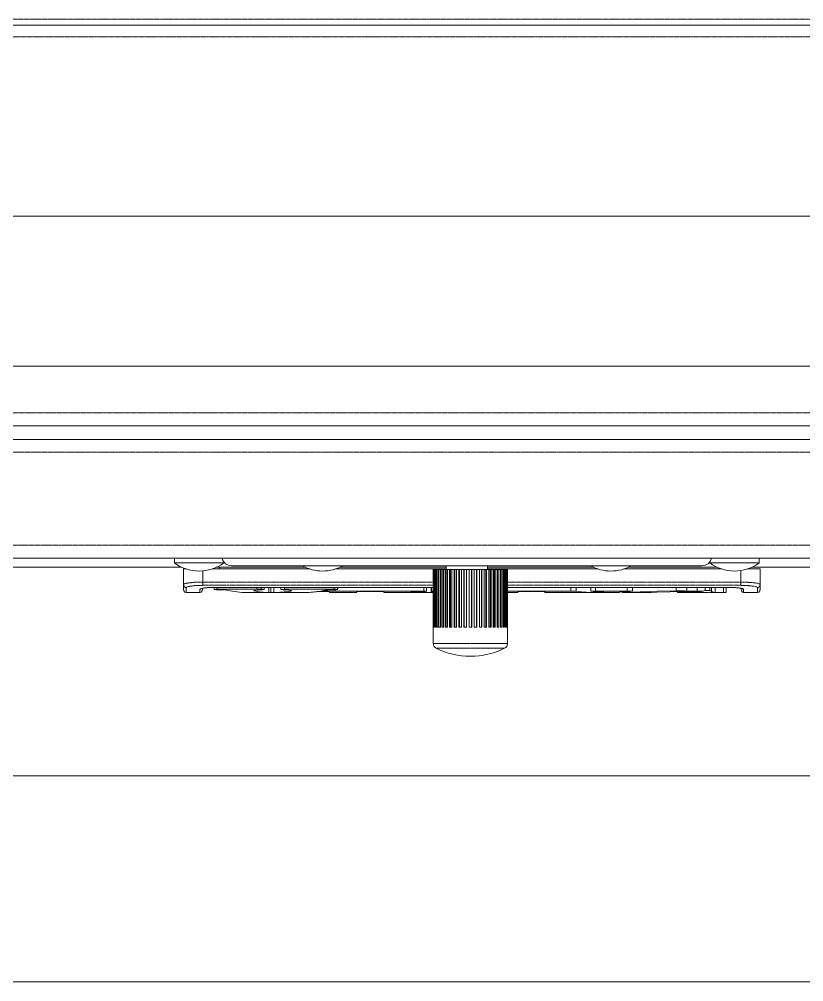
# Model space of a CAD drawing. Header units: millimetres. Extents: x 60499 to 556746, y 248297 to 497145.
# Drawn here: x 254399 to 258399, y 472110 to 477017 of the extents above; entities that cross this region are included whole.
import ezdxf

# ---------------------------------------------------------------- set-up
doc = ezdxf.new("R2010")
doc.units = ezdxf.units.MM
doc.linetypes.add('PHANTOM', pattern=[20, 10, -2, 2, -2, 2, -2])

msp = doc.modelspace()

# ---------------------------------------------------------------- linework, layer by layer
at = {"color": 7, "linetype": 'PHANTOM', "lineweight": 13, "ltscale": 0.03937}
for p, q in [((266995.9, 477017), (246386.7, 477017)), ((246412.8, 476927.6), (266969.9, 476927.6)), ((262998, 475011.1), (250400.6, 475011.1)), ((246031.9, 474809.5), (267366.7, 474809.5)), ((267786.6, 474335), (245612, 474335)), ((255334.8, 474147.7), (256510.3, 474147.7)), ((255334.8, 474131), (256510.3, 474131)), ((256510.3, 474120.8), (255399.1, 474120.8)), ((256888.3, 474147.7), (258078.2, 474147.7)), ((256888.3, 474131), (258078.2, 474131)), ((258013.9, 474120.8), (256888.3, 474120.8))]:
    msp.add_line(p, q, dxfattribs=at)
at = {"color": 7, "lineweight": 13, "ltscale": 0.03937}
for p, q in [((246386.7, 476987.2), (266995.9, 476987.2)), ((267616.5, 476013.1), (245781.2, 476013.1)), ((267616.5, 475248.8), (245781.2, 475248.8)), ((262998, 474944.7), (250400.6, 474944.7)), ((246031.9, 474875), (267366.7, 474875)), ((267760.6, 474268.7), (245638, 474268.7)), ((255228.2, 474223.1), (254022.8, 474223.1)), ((255482, 474230.7), (257879.7, 474230.7)), ((259371.6, 474223.1), (258133.4, 474223.1)), ((256510.3, 474120.7), (255399.1, 474120.7)), ((258013.9, 474120.7), (256888.3, 474120.7)), ((266782.2, 473160.2), (246630.7, 473160.2)), ((266782.2, 473159.8), (246630.7, 473159.8)), ((266782.2, 472110), (246630.7, 472110))]:
    msp.add_line(p, q, dxfattribs=at)
at = {"color": 7, "lineweight": 13, "ltscale": 0.00068}
for p, q in [((255190.1, 474268.7), (255190.1, 474245.8)), ((258171.5, 474268.7), (258171.5, 474245.8))]:
    msp.add_line(p, q, dxfattribs=at)
at = {"color": 7, "lineweight": 13, "ltscale": 0.00375}
for p, q in [((255190.1, 474245.8), (255316.1, 474245.8)), ((255316.1, 474245.8), (255442.1, 474245.8)), ((258045.5, 474245.8), (257919.6, 474245.8)), ((258171.5, 474245.8), (258045.5, 474245.8))]:
    msp.add_line(p, q, dxfattribs=at)
at = {"color": 7, "lineweight": 13, "ltscale": 0.000376}
msp.add_line((255236.8, 474214.7), (255249.4, 474214.7), dxfattribs=at)
at = {"color": 7, "lineweight": 13, "ltscale": 0.002354}
for p, q in [((255236.8, 474135.6), (255236.8, 474214.7)), ((258176.2, 474214.7), (258176.2, 474135.6))]:
    msp.add_line(p, q, dxfattribs=at)
at = {"color": 7, "lineweight": 13, "ltscale": 0.014777}
for p, q in [((255879.3, 474214.7), (255382.9, 474214.7)), ((257978.8, 474214.7), (257482.4, 474214.7))]:
    msp.add_line(p, q, dxfattribs=at)
at = {"color": 7, "lineweight": 13, "ltscale": 0.013518}
for p, q in [((255858.1, 474223.1), (255404, 474223.1)), ((257957.7, 474223.1), (257503.5, 474223.1))]:
    msp.add_line(p, q, dxfattribs=at)
at = {"color": 7, "linetype": 'PHANTOM', "lineweight": 13, "ltscale": 0.00025}
msp.add_line((255420.3, 474214.7), (255420.3, 474223.1), dxfattribs=at)
at = {"color": 7, "lineweight": 13, "ltscale": 0.000134}
msp.add_line((255442.1, 474250.3), (255442.1, 474245.8), dxfattribs=at)
at = {"color": 7, "lineweight": 13, "ltscale": 1e-06}
msp.add_line((255482, 474230.7), (255482, 474230.7), dxfattribs=at)
at = {"color": 7, "lineweight": 13, "ltscale": 0.016764}
for p, q in [((256575.9, 474214.7), (256012.7, 474214.7)), ((257348.9, 474214.7), (256785.8, 474214.7))]:
    msp.add_line(p, q, dxfattribs=at)
at = {"color": 7, "lineweight": 13, "ltscale": 0.016134}
for p, q in [((256575.8, 474223.1), (256033.9, 474223.1)), ((257327.8, 474223.1), (256785.8, 474223.1))]:
    msp.add_line(p, q, dxfattribs=at)
at = {"color": 7, "lineweight": 13, "ltscale": 0.00057}
for p, q in [((256575.8, 474230.7), (256575.8, 474211.6)), ((256785.8, 474230.7), (256785.8, 474211.6))]:
    msp.add_line(p, q, dxfattribs=at)
at = {"color": 7, "lineweight": 13, "ltscale": 0.000133}
for p, q in [((257919.6, 474250.3), (257919.6, 474245.8)), ((256583, 474211.6), (256578.5, 474211.6)), ((256820.1, 474211.6), (256815.6, 474211.6))]:
    msp.add_line(p, q, dxfattribs=at)
at = {"color": 7, "lineweight": 13, "ltscale": 0.001903}
msp.add_line((258176.2, 474214.7), (258112.2, 474214.7), dxfattribs=at)
at = {"color": 7, "linetype": 'PHANTOM', "lineweight": 13, "ltscale": 0.001695}
msp.add_line((255334.8, 474147.7), (255334.8, 474204.7), dxfattribs=at)
at = {"color": 7, "lineweight": 13, "ltscale": 1.4e-05}
for p, q in [((256510.8, 474211.6), (256510.3, 474211.6)), ((256887.8, 474211.6), (256888.3, 474211.6)), ((256395.9, 474094.1), (256396.3, 474094.2)), ((256510.8, 473917.6), (256510.3, 473917.6)), ((256888.3, 473917.6), (256887.8, 473917.6))]:
    msp.add_line(p, q, dxfattribs=at)
at = {"color": 7, "lineweight": 13, "ltscale": 0.00875}
for p, q in [((256510.3, 473917.6), (256510.3, 474211.6)), ((256510.8, 473917.6), (256510.8, 474211.6)), ((256512.2, 473917.6), (256512.2, 474211.6)), ((256514.5, 473917.6), (256514.5, 474211.6)), ((256517.7, 473917.6), (256517.7, 474211.6)), ((256521.7, 473917.6), (256521.7, 474211.6)), ((256526.7, 473917.6), (256526.7, 474211.6)), ((256532.5, 473917.6), (256532.5, 474211.6)), ((256539.1, 473917.6), (256539.1, 474211.6)), ((256546.2, 474211.6), (256546.2, 473917.6)), ((256546.4, 473917.6), (256546.4, 474211.6)), ((256554.5, 473917.6), (256554.5, 474211.6)), ((256561, 474211.6), (256561, 473917.6)), ((256563.4, 473917.6), (256563.4, 474211.6)), ((256572.9, 473917.6), (256572.9, 474211.6)), ((256578.5, 474211.6), (256578.5, 473917.6)), ((256583, 473917.6), (256583, 474211.6)), ((256593.6, 473917.6), (256593.6, 474211.6)), ((256598.3, 474211.6), (256598.3, 473917.6)), ((256604.8, 473917.6), (256604.8, 474211.6)), ((256616.5, 473917.6), (256616.5, 474211.6)), ((256620.1, 474211.6), (256620.1, 473917.6)), ((256628.5, 473917.6), (256628.5, 474211.6)), ((256640.9, 473917.6), (256640.9, 474211.6)), ((256643.5, 474211.6), (256643.5, 473917.6)), ((256653.6, 473917.6), (256653.6, 474211.6)), ((256666.5, 473917.6), (256666.5, 474211.6)), ((256667.9, 474211.6), (256667.9, 473917.6)), ((256679.5, 473917.6), (256679.5, 474211.6)), ((256692.7, 473917.6), (256692.7, 474211.6)), ((256693, 474211.6), (256693, 473917.6)), ((256705.6, 474211.6), (256705.6, 473917.6)), ((256705.9, 473917.6), (256705.9, 474211.6)), ((256719, 473917.6), (256719, 474211.6)), ((256730.7, 474211.6), (256730.7, 473917.6)), ((256732.1, 473917.6), (256732.1, 474211.6)), ((256745, 473917.6), (256745, 474211.6)), ((256755.1, 474211.6), (256755.1, 473917.6)), ((256757.7, 473917.6), (256757.7, 474211.6)), ((256770.1, 473917.6), (256770.1, 474211.6)), ((256778.4, 474211.6), (256778.4, 473917.6)), ((256782.1, 473917.6), (256782.1, 474211.6)), ((256793.8, 473917.6), (256793.8, 474211.6)), ((256800.3, 474211.6), (256800.3, 473917.6)), ((256805, 473917.6), (256805, 474211.6)), ((256815.6, 473917.6), (256815.6, 474211.6)), ((256820.1, 474211.6), (256820.1, 473917.6)), ((256825.7, 473917.6), (256825.7, 474211.6)), ((256835.2, 473917.6), (256835.2, 474211.6)), ((256837.6, 474211.6), (256837.6, 473917.6)), ((256844, 473917.6), (256844, 474211.6)), ((256852.2, 473917.6), (256852.2, 474211.6)), ((256852.4, 474211.6), (256852.4, 473917.6)), ((256859.5, 473917.6), (256859.5, 474211.6)), ((256866.1, 473917.6), (256866.1, 474211.6)), ((256871.9, 473917.6), (256871.9, 474211.6)), ((256876.9, 473917.6), (256876.9, 474211.6)), ((256880.9, 473917.6), (256880.9, 474211.6)), ((256884.1, 473917.6), (256884.1, 474211.6)), ((256886.4, 473917.6), (256886.4, 474211.6)), ((256887.8, 473917.6), (256887.8, 474211.6)), ((256888.3, 473917.6), (256888.3, 474211.6))]:
    msp.add_line(p, q, dxfattribs=at)
at = {"color": 7, "lineweight": 13, "ltscale": 4.1e-05}
for p, q in [((256512.2, 474211.6), (256510.8, 474211.6)), ((256886.4, 474211.6), (256887.8, 474211.6))]:
    msp.add_line(p, q, dxfattribs=at)
at = {"color": 7, "lineweight": 13, "ltscale": 6.8e-05}
for p, q in [((256514.5, 474211.6), (256512.2, 474211.6)), ((256884.1, 474211.6), (256886.4, 474211.6)), ((256514.5, 473917.6), (256512.2, 473917.6)), ((256886.4, 473917.6), (256884.1, 473917.6))]:
    msp.add_line(p, q, dxfattribs=at)
at = {"color": 7, "lineweight": 13, "ltscale": 9.5e-05}
for p, q in [((256517.7, 474211.6), (256514.5, 474211.6)), ((256880.9, 474211.6), (256884.1, 474211.6))]:
    msp.add_line(p, q, dxfattribs=at)
at = {"color": 7, "lineweight": 13, "ltscale": 0.000121}
for p, q in [((256521.7, 474211.6), (256517.7, 474211.6)), ((256876.9, 474211.6), (256880.9, 474211.6)), ((256521.7, 473917.6), (256517.7, 473917.6)), ((256880.9, 473917.6), (256876.9, 473917.6))]:
    msp.add_line(p, q, dxfattribs=at)
at = {"color": 7, "lineweight": 13, "ltscale": 0.000147}
for p, q in [((256526.7, 474211.6), (256521.7, 474211.6)), ((256871.9, 474211.6), (256876.9, 474211.6))]:
    msp.add_line(p, q, dxfattribs=at)
at = {"color": 7, "lineweight": 13, "ltscale": 0.000172}
for p, q in [((256532.5, 474211.6), (256526.7, 474211.6)), ((256866.1, 474211.6), (256871.9, 474211.6)), ((256532.5, 473917.6), (256526.7, 473917.6)), ((256871.9, 473917.6), (256866.1, 473917.6))]:
    msp.add_line(p, q, dxfattribs=at)
at = {"color": 7, "lineweight": 13, "ltscale": 0.000196}
for p, q in [((256539.1, 474211.6), (256532.5, 474211.6)), ((256859.5, 474211.6), (256866.1, 474211.6)), ((256699.3, 473917.6), (256692.7, 473917.6)), ((256705.9, 473917.6), (256699.3, 473917.6))]:
    msp.add_line(p, q, dxfattribs=at)
at = {"color": 7, "lineweight": 13, "ltscale": 0.000212}
for p, q in [((256546.2, 474211.6), (256539.1, 474211.6)), ((256852.4, 474211.6), (256859.5, 474211.6))]:
    msp.add_line(p, q, dxfattribs=at)
at = {"color": 7, "lineweight": 13, "ltscale": 7e-06}
for p, q in [((256546.4, 474211.6), (256546.2, 474211.6)), ((256852.4, 474211.6), (256852.2, 474211.6)), ((256021.9, 474110.2), (256021.7, 474110.3)), ((256119.3, 474095.8), (256119.4, 474095.6))]:
    msp.add_line(p, q, dxfattribs=at)
at = {"color": 7, "lineweight": 13, "ltscale": 0.000242}
for p, q in [((256554.5, 474211.6), (256546.4, 474211.6)), ((256844, 474211.6), (256852.2, 474211.6)), ((257506.4, 474101.7), (257498.3, 474101.8))]:
    msp.add_line(p, q, dxfattribs=at)
at = {"color": 7, "lineweight": 13, "ltscale": 0.000191}
for p, q in [((256561, 474211.6), (256554.5, 474211.6)), ((256837.6, 474211.6), (256844, 474211.6))]:
    msp.add_line(p, q, dxfattribs=at)
at = {"color": 7, "lineweight": 13, "ltscale": 7.1e-05}
for p, q in [((256563.4, 474211.6), (256561, 474211.6)), ((256837.6, 474211.6), (256835.2, 474211.6))]:
    msp.add_line(p, q, dxfattribs=at)
at = {"color": 7, "lineweight": 13, "ltscale": 0.000282}
for p, q in [((256572.9, 474211.6), (256563.4, 474211.6)), ((256825.7, 474211.6), (256835.2, 474211.6)), ((255610.4, 474120.7), (255610.4, 474111.2))]:
    msp.add_line(p, q, dxfattribs=at)
at = {"color": 7, "lineweight": 13, "ltscale": 0.000167}
for p, q in [((256578.5, 474211.6), (256572.9, 474211.6)), ((256820.1, 474211.6), (256825.7, 474211.6))]:
    msp.add_line(p, q, dxfattribs=at)
at = {"color": 7, "lineweight": 13, "ltscale": 0.000318}
for p, q in [((256593.6, 474211.6), (256583, 474211.6)), ((256805, 474211.6), (256815.6, 474211.6))]:
    msp.add_line(p, q, dxfattribs=at)
at = {"color": 7, "lineweight": 13, "ltscale": 0.00014}
for p, q in [((256598.3, 474211.6), (256593.6, 474211.6)), ((256800.3, 474211.6), (256805, 474211.6))]:
    msp.add_line(p, q, dxfattribs=at)
at = {"color": 7, "lineweight": 13, "ltscale": 0.000193}
for p, q in [((256604.8, 474211.6), (256598.3, 474211.6)), ((256800.3, 474211.6), (256793.8, 474211.6))]:
    msp.add_line(p, q, dxfattribs=at)
at = {"color": 7, "lineweight": 13, "ltscale": 0.000347}
for p, q in [((256616.5, 474211.6), (256604.8, 474211.6)), ((256782.1, 474211.6), (256793.8, 474211.6))]:
    msp.add_line(p, q, dxfattribs=at)
at = {"color": 7, "lineweight": 13, "ltscale": 0.00011}
for p, q in [((256620.1, 474211.6), (256616.5, 474211.6)), ((256778.4, 474211.6), (256782.1, 474211.6))]:
    msp.add_line(p, q, dxfattribs=at)
at = {"color": 7, "lineweight": 13, "ltscale": 0.000249}
for p, q in [((256628.5, 474211.6), (256620.1, 474211.6)), ((256778.4, 474211.6), (256770.1, 474211.6))]:
    msp.add_line(p, q, dxfattribs=at)
at = {"color": 7, "lineweight": 13, "ltscale": 0.000369}
for p, q in [((256640.9, 474211.6), (256628.5, 474211.6)), ((256757.7, 474211.6), (256770.1, 474211.6))]:
    msp.add_line(p, q, dxfattribs=at)
at = {"color": 7, "lineweight": 13, "ltscale": 7.7e-05}
for p, q in [((256643.5, 474211.6), (256640.9, 474211.6)), ((256755.1, 474211.6), (256757.7, 474211.6))]:
    msp.add_line(p, q, dxfattribs=at)
at = {"color": 7, "lineweight": 13, "ltscale": 0.0003}
for p, q in [((256653.6, 474211.6), (256643.5, 474211.6)), ((256755.1, 474211.6), (256745, 474211.6))]:
    msp.add_line(p, q, dxfattribs=at)
at = {"color": 7, "lineweight": 13, "ltscale": 0.000384}
for p, q in [((256666.5, 474211.6), (256653.6, 474211.6)), ((256732.1, 474211.6), (256745, 474211.6))]:
    msp.add_line(p, q, dxfattribs=at)
at = {"color": 7, "lineweight": 13, "ltscale": 4.3e-05}
for p, q in [((256667.9, 474211.6), (256666.5, 474211.6)), ((256730.7, 474211.6), (256732.1, 474211.6))]:
    msp.add_line(p, q, dxfattribs=at)
at = {"color": 7, "lineweight": 13, "ltscale": 0.000345}
for p, q in [((256679.5, 474211.6), (256667.9, 474211.6)), ((256730.7, 474211.6), (256719.1, 474211.6))]:
    msp.add_line(p, q, dxfattribs=at)
at = {"color": 7, "lineweight": 13, "ltscale": 0.000392}
for p, q in [((256692.7, 474211.6), (256679.5, 474211.6)), ((256705.9, 474211.6), (256719, 474211.6))]:
    msp.add_line(p, q, dxfattribs=at)
at = {"color": 7, "lineweight": 13, "ltscale": 9e-06}
for p, q in [((256693, 474211.6), (256692.7, 474211.6)), ((256705.6, 474211.6), (256705.9, 474211.6)), ((255913.5, 474098.4), (255913.8, 474098.4))]:
    msp.add_line(p, q, dxfattribs=at)
at = {"color": 7, "lineweight": 13, "ltscale": 0.000375}
msp.add_line((256705.6, 474211.6), (256693, 474211.6), dxfattribs=at)
at = {"color": 7, "linetype": 'PHANTOM', "lineweight": 13, "ltscale": 0.001747}
msp.add_line((258078.2, 474206.4), (258078.2, 474147.7), dxfattribs=at)
at = {"color": 7, "lineweight": 13, "ltscale": 0.000741}
for p, q in [((255236.8, 474110.7), (255236.8, 474135.6)), ((258176.2, 474135.6), (258176.2, 474110.7))]:
    msp.add_line(p, q, dxfattribs=at)
at = {"color": 7, "linetype": 'PHANTOM', "lineweight": 13, "ltscale": 0.000743}
for p, q in [((255249.8, 474093.9), (255249.8, 474118.9)), ((258163.1, 474118.9), (258163.1, 474093.9))]:
    msp.add_line(p, q, dxfattribs=at)
at = {"color": 7, "lineweight": 13, "ltscale": 0.000158}
for p, q in [((255333.7, 474116), (255333.7, 474110.7)), ((258079.2, 474110.7), (258079.2, 474116))]:
    msp.add_line(p, q, dxfattribs=at)
at = {"color": 7, "linetype": 'PHANTOM', "lineweight": 13, "ltscale": 0.000496}
for p, q in [((255334.8, 474147.7), (255334.8, 474131)), ((258078.2, 474147.7), (258078.2, 474131))]:
    msp.add_line(p, q, dxfattribs=at)
at = {"color": 7, "lineweight": 13, "ltscale": 0.000325}
for p, q in [((255393.2, 474109.7), (255393.2, 474120.6)), ((255974.8, 474101.8), (255963.9, 474101.7))]:
    msp.add_line(p, q, dxfattribs=at)
at = {"color": 7, "linetype": 'PHANTOM', "lineweight": 13, "ltscale": 3e-06}
for p, q in [((255399.1, 474120.7), (255399.1, 474120.8)), ((258013.9, 474120.7), (258013.9, 474120.8))]:
    msp.add_line(p, q, dxfattribs=at)
at = {"color": 7, "linetype": 'PHANTOM', "lineweight": 13, "ltscale": 0.000285}
for p, q in [((255408.8, 474111.1), (255408.8, 474120.7)), ((255632.3, 474111.1), (255632.3, 474120.7))]:
    msp.add_line(p, q, dxfattribs=at)
at = {"color": 7, "lineweight": 13, "ltscale": 0.000321}
msp.add_line((255647.6, 474109.9), (255647.6, 474120.7), dxfattribs=at)
at = {"color": 7, "linetype": 'PHANTOM', "lineweight": 13, "ltscale": 0.00081}
msp.add_line((255670.9, 474093.5), (255670.9, 474120.7), dxfattribs=at)
at = {"color": 7, "lineweight": 13, "ltscale": 0.000527}
msp.add_line((255682.6, 474120.7), (255682.6, 474103), dxfattribs=at)
at = {"color": 7, "linetype": 'PHANTOM', "lineweight": 13, "ltscale": 0.000793}
msp.add_line((255696.7, 474094), (255696.7, 474120.7), dxfattribs=at)
at = {"color": 7, "lineweight": 13, "ltscale": 0.000322}
for p, q in [((255733.4, 474109.9), (255733.4, 474120.7)), ((256022.7, 474109.9), (256022.7, 474120.7))]:
    msp.add_line(p, q, dxfattribs=at)
at = {"color": 7, "linetype": 'PHANTOM', "lineweight": 13, "ltscale": 0.000284}
msp.add_line((255751.5, 474111.1), (255751.5, 474120.7), dxfattribs=at)
at = {"color": 7, "linetype": 'PHANTOM', "lineweight": 13, "ltscale": 0.000283}
msp.add_line((256005, 474111.2), (256005, 474120.7), dxfattribs=at)
at = {"color": 7, "linetype": 'PHANTOM', "lineweight": 13, "ltscale": 0.00031}
msp.add_line((256021.9, 474110.2), (256021.9, 474120.7), dxfattribs=at)
at = {"color": 7, "lineweight": 13, "ltscale": 9e-05}
for p, q in [((256462.6, 474120.7), (256462.6, 474117.6)), ((257336.3, 474117.6), (257336.3, 474120.7))]:
    msp.add_line(p, q, dxfattribs=at)
at = {"color": 7, "lineweight": 13, "ltscale": 0.000474}
for p, q in [((256462.6, 474117.6), (256462.6, 474101.7)), ((257336.3, 474117.6), (257336.3, 474101.7))]:
    msp.add_line(p, q, dxfattribs=at)
at = {"color": 7, "linetype": 'PHANTOM', "lineweight": 13, "ltscale": 0.000576}
msp.add_line((256475.3, 474101.3), (256475.3, 474120.7), dxfattribs=at)
at = {"color": 7, "lineweight": 13, "ltscale": 0.000583}
msp.add_line((256475.6, 474101.1), (256475.6, 474120.7), dxfattribs=at)
at = {"color": 7, "lineweight": 13, "ltscale": 0.000588}
msp.add_line((256499.1, 474100.9), (256499.1, 474120.7), dxfattribs=at)
at = {"color": 7, "linetype": 'PHANTOM', "lineweight": 13, "ltscale": 0.000577}
msp.add_line((256501.4, 474101.3), (256501.4, 474120.7), dxfattribs=at)
at = {"color": 7, "linetype": 'PHANTOM', "lineweight": 13, "ltscale": 0.000563}
msp.add_line((257212.1, 474101.8), (257212.1, 474120.7), dxfattribs=at)
at = {"color": 7, "linetype": 'PHANTOM', "lineweight": 13, "ltscale": 0.000598}
msp.add_line((257239.1, 474100.6), (257239.1, 474120.7), dxfattribs=at)
at = {"color": 7, "lineweight": 13, "ltscale": 0.000586}
msp.add_line((257313.4, 474101), (257313.4, 474120.7), dxfattribs=at)
at = {"color": 7, "linetype": 'PHANTOM', "lineweight": 13, "ltscale": 0.000551}
msp.add_line((257498.3, 474102.2), (257498.3, 474120.7), dxfattribs=at)
at = {"color": 7, "lineweight": 13, "ltscale": 0.000135}
msp.add_line((257525.9, 474116.1), (257525.9, 474120.7), dxfattribs=at)
at = {"color": 7, "lineweight": 13, "ltscale": 0.000437}
msp.add_line((257525.9, 474116.1), (257525.9, 474101.4), dxfattribs=at)
at = {"color": 7, "lineweight": 13, "ltscale": 4.6e-05}
msp.add_line((257748.4, 474120.7), (257748.4, 474119.1), dxfattribs=at)
at = {"color": 7, "lineweight": 13, "ltscale": 0.000494}
msp.add_line((257748.4, 474119.1), (257748.4, 474102.6), dxfattribs=at)
at = {"color": 7, "linetype": 'PHANTOM', "lineweight": 13, "ltscale": 0.000559}
msp.add_line((257802.4, 474101.9), (257802.4, 474120.7), dxfattribs=at)
at = {"color": 7, "lineweight": 13, "ltscale": 0.000152}
msp.add_line((257855, 474115.6), (257855, 474120.7), dxfattribs=at)
at = {"color": 7, "lineweight": 13, "ltscale": 0.000413}
msp.add_line((257855, 474115.6), (257855, 474101.7), dxfattribs=at)
at = {"color": 7, "lineweight": 13, "ltscale": 0.000492}
msp.add_line((257897, 474120.7), (257897, 474104.1), dxfattribs=at)
at = {"color": 7, "linetype": 'PHANTOM', "lineweight": 13, "ltscale": 0.000475}
msp.add_line((257919.2, 474104.7), (257919.2, 474120.7), dxfattribs=at)
at = {"color": 7, "linetype": 'PHANTOM', "lineweight": 13, "ltscale": 0.000611}
msp.add_line((257928.3, 474100.2), (257928.3, 474120.7), dxfattribs=at)
at = {"color": 7, "lineweight": 13, "ltscale": 0.000512}
msp.add_line((257946.9, 474120.7), (257946.9, 474103.5), dxfattribs=at)
at = {"color": 7, "lineweight": 13, "ltscale": 0.000495}
msp.add_line((257990, 474120.7), (257990, 474104), dxfattribs=at)
at = {"color": 7, "lineweight": 13, "ltscale": 0.000773}
msp.add_line((258002.4, 474094.7), (258002.4, 474120.7), dxfattribs=at)
at = {"color": 7, "lineweight": 13, "ltscale": 0.000342}
msp.add_line((258002.4, 474120.7), (258013.9, 474120.7), dxfattribs=at)
at = {"color": 7, "lineweight": 13, "ltscale": 0.002109}
for p, q in [((255320.7, 474093.9), (255249.8, 474093.9)), ((258163.1, 474093.9), (258092.2, 474093.9))]:
    msp.add_line(p, q, dxfattribs=at)
at = {"color": 7, "linetype": 'PHANTOM', "lineweight": 13, "ltscale": 0.000518}
for p, q in [((255320.7, 474111.3), (255320.7, 474093.9)), ((258092.2, 474093.9), (258092.2, 474111.3))]:
    msp.add_line(p, q, dxfattribs=at)
at = {"color": 7, "lineweight": 13, "ltscale": 0.000221}
msp.add_line((255408.8, 474111.1), (255401.4, 474110.9), dxfattribs=at)
at = {"color": 7, "lineweight": 13, "ltscale": 0.005341}
msp.add_line((255610.4, 474111.2), (255430.9, 474111.2), dxfattribs=at)
at = {"color": 7, "lineweight": 13, "ltscale": 0.003243}
msp.add_line((255679.3, 474093.9), (255570.4, 474093.9), dxfattribs=at)
at = {"color": 7, "lineweight": 13, "ltscale": 4.5e-05}
msp.add_line((255595.6, 474104.4), (255595.6, 474102.9), dxfattribs=at)
at = {"color": 7, "lineweight": 13, "ltscale": 0.000213}
msp.add_line((255639.5, 474110.9), (255632.4, 474111.1), dxfattribs=at)
at = {"color": 7, "lineweight": 13, "ltscale": 1e-05}
for p, q in [((255670.9, 474094), (255670.6, 474094)), ((256469.5, 474100.4), (256469.8, 474100.4))]:
    msp.add_line(p, q, dxfattribs=at)
at = {"color": 7, "lineweight": 13, "ltscale": 0.000251}
msp.add_line((255679.3, 474093.9), (255670.9, 474094), dxfattribs=at)
at = {"color": 7, "lineweight": 13, "ltscale": 9.7e-05}
msp.add_line((255682.6, 474093.9), (255679.3, 474093.9), dxfattribs=at)
at = {"color": 7, "lineweight": 13, "ltscale": 3.8e-05}
msp.add_line((255682.6, 474103), (255682.6, 474101.7), dxfattribs=at)
at = {"color": 7, "lineweight": 13, "ltscale": 0.000231}
msp.add_line((255682.6, 474101.7), (255682.6, 474093.9), dxfattribs=at)
at = {"color": 7, "lineweight": 13, "ltscale": 0.000111}
msp.add_line((255686.3, 474093.9), (255682.6, 474093.9), dxfattribs=at)
at = {"color": 7, "lineweight": 13, "ltscale": 0.000291}
msp.add_line((255696.1, 474094), (255686.3, 474093.9), dxfattribs=at)
at = {"color": 7, "lineweight": 13, "ltscale": 0.004645}
msp.add_line((255842.3, 474093.9), (255686.3, 474093.9), dxfattribs=at)
at = {"color": 7, "lineweight": 13, "ltscale": 1.8e-05}
msp.add_line((255696.7, 474094), (255696.1, 474094), dxfattribs=at)
at = {"color": 7, "lineweight": 13, "ltscale": 5.2e-05}
for p, q in [((255753.2, 474111.1), (255751.5, 474111.1)), ((257380.1, 474096.5), (257380.1, 474094.7))]:
    msp.add_line(p, q, dxfattribs=at)
at = {"color": 7, "lineweight": 13, "ltscale": 0.001243}
msp.add_line((255795, 474111.2), (255753.2, 474111.1), dxfattribs=at)
at = {"color": 7, "lineweight": 13, "ltscale": 0.000116}
msp.add_line((255780.9, 474105.6), (255780.9, 474101.7), dxfattribs=at)
at = {"color": 7, "lineweight": 13, "ltscale": 4.8e-05}
msp.add_line((255785.5, 474104.5), (255785.5, 474102.9), dxfattribs=at)
at = {"color": 7, "lineweight": 13, "ltscale": 0.004971}
msp.add_line((255962, 474111.2), (255795, 474111.2), dxfattribs=at)
at = {"color": 7, "lineweight": 13, "ltscale": 1.6e-05}
for p, q in [((255940.2, 474102.4), (255940.8, 474102.5)), ((257802.9, 474101.9), (257802.4, 474101.9))]:
    msp.add_line(p, q, dxfattribs=at)
at = {"color": 7, "lineweight": 13, "ltscale": 8.9e-05}
msp.add_line((255943.2, 474102), (255940.2, 474102.4), dxfattribs=at)
at = {"color": 7, "lineweight": 13, "ltscale": 3.5e-05}
msp.add_line((255943.2, 474103), (255943.2, 474101.8), dxfattribs=at)
at = {"color": 7, "lineweight": 13, "ltscale": 0.001242}
msp.add_line((256003.7, 474111.2), (255962, 474111.2), dxfattribs=at)
at = {"color": 7, "linetype": 'PHANTOM', "lineweight": 13, "ltscale": 0.000133}
msp.add_line((255963.9, 474101.7), (255963.9, 474106.2), dxfattribs=at)
at = {"color": 7, "lineweight": 13, "ltscale": 0.01452}
msp.add_line((256462.6, 474101.8), (255974.8, 474101.8), dxfattribs=at)
at = {"color": 7, "lineweight": 13, "ltscale": 7.2e-05}
for p, q in [((255980.7, 474096.3), (255980.7, 474093.9)), ((257161.7, 474094.3), (257164.1, 474094.2))]:
    msp.add_line(p, q, dxfattribs=at)
at = {"color": 7, "lineweight": 13, "ltscale": 0.004136}
msp.add_line((256119.6, 474093.9), (255980.7, 474093.9), dxfattribs=at)
at = {"color": 7, "lineweight": 13, "ltscale": 3.7e-05}
msp.add_line((256005, 474111.2), (256003.7, 474111.2), dxfattribs=at)
at = {"color": 7, "linetype": 'PHANTOM', "lineweight": 13, "ltscale": 5.7e-05}
msp.add_line((256119.4, 474097.7), (256119.4, 474095.8), dxfattribs=at)
at = {"color": 7, "lineweight": 13, "ltscale": 5e-05}
msp.add_line((256119.4, 474095.6), (256119.6, 474093.9), dxfattribs=at)
at = {"color": 7, "lineweight": 13, "ltscale": 6.7e-05}
msp.add_line((256119.6, 474097.9), (256119.6, 474095.6), dxfattribs=at)
at = {"color": 7, "lineweight": 13, "ltscale": 1.1e-05}
msp.add_line((256119.6, 474093.9), (256119.7, 474094.3), dxfattribs=at)
at = {"color": 7, "lineweight": 13, "ltscale": 0.00151}
msp.add_line((256163.2, 474100.3), (256214, 474100.3), dxfattribs=at)
at = {"color": 7, "lineweight": 13, "ltscale": 8e-05}
msp.add_line((256257.4, 474097.7), (256257.4, 474095), dxfattribs=at)
at = {"color": 7, "lineweight": 13, "ltscale": 0.007519}
msp.add_line((256510.3, 474093.9), (256257.8, 474093.9), dxfattribs=at)
at = {"color": 7, "linetype": 'PHANTOM', "lineweight": 13, "ltscale": 3.2e-05}
msp.add_line((256396.3, 474094.8), (256396.3, 474095.8), dxfattribs=at)
at = {"color": 7, "lineweight": 13, "ltscale": 1.7e-05}
for p, q in [((256396.4, 474094.2), (256396.3, 474094.8)), ((257348.6, 474099.5), (257349.1, 474099.4))]:
    msp.add_line(p, q, dxfattribs=at)
at = {"color": 7, "lineweight": 13, "ltscale": 5.7e-05}
msp.add_line((256396.4, 474094), (256396.4, 474095.9), dxfattribs=at)
at = {"color": 7, "lineweight": 13, "ltscale": 6e-06}
msp.add_line((256400.6, 474096.9), (256400.8, 474096.9), dxfattribs=at)
at = {"color": 7, "lineweight": 13, "ltscale": 8.8e-05}
msp.add_line((256400.7, 474094), (256400.7, 474096.9), dxfattribs=at)
at = {"color": 7, "lineweight": 13, "ltscale": 0.001288}
msp.add_line((256400.8, 474096.9), (256444, 474099.2), dxfattribs=at)
at = {"color": 7, "lineweight": 13, "ltscale": 4.7e-05}
for p, q in [((256510.3, 474101.6), (256508.8, 474101.6)), ((257459.3, 474096), (257459.3, 474094.4))]:
    msp.add_line(p, q, dxfattribs=at)
at = {"color": 7, "lineweight": 13, "ltscale": 0.007704}
msp.add_line((257147.1, 474101.8), (256888.3, 474101.8), dxfattribs=at)
at = {"color": 7, "lineweight": 13, "ltscale": 0.001595}
msp.add_line((256941.8, 474093.9), (256888.3, 474093.9), dxfattribs=at)
at = {"color": 7, "linetype": 'PHANTOM', "lineweight": 13, "ltscale": 7.8e-05}
msp.add_line((256941.6, 474095.2), (256941.6, 474097.8), dxfattribs=at)
at = {"color": 7, "lineweight": 13, "ltscale": 2e-06}
for p, q in [((256941.7, 474095.1), (256941.6, 474095.2)), ((257458.9, 474095.3), (257458.9, 474095.4))]:
    msp.add_line(p, q, dxfattribs=at)
at = {"color": 7, "lineweight": 13, "ltscale": 3.6e-05}
msp.add_line((256941.8, 474093.9), (256941.7, 474095.1), dxfattribs=at)
at = {"color": 7, "lineweight": 13, "ltscale": 8.2e-05}
msp.add_line((256941.8, 474095.1), (256941.8, 474097.9), dxfattribs=at)
at = {"color": 7, "lineweight": 13, "ltscale": 1.2e-05}
msp.add_line((256941.8, 474094.3), (256941.8, 474093.9), dxfattribs=at)
at = {"color": 7, "lineweight": 13, "ltscale": 4.4e-05}
msp.add_line((256978.1, 474100.3), (256979.6, 474100.3), dxfattribs=at)
at = {"color": 7, "lineweight": 13, "ltscale": 0.000826}
msp.add_line((257012, 474100.4), (257039.8, 474100.3), dxfattribs=at)
at = {"color": 7, "lineweight": 13, "ltscale": 0.000143}
msp.add_line((257039.8, 474100.3), (257044.6, 474100.2), dxfattribs=at)
at = {"color": 7, "lineweight": 13, "ltscale": 4.9e-05}
msp.add_line((257079.3, 474096.1), (257079.3, 474097.7), dxfattribs=at)
at = {"color": 7, "lineweight": 13, "ltscale": 0.00197}
msp.add_line((257145.9, 474093.9), (257079.7, 474093.9), dxfattribs=at)
at = {"color": 7, "lineweight": 13, "ltscale": 2e-05}
msp.add_line((257145.9, 474093.9), (257145.9, 474094.6), dxfattribs=at)
at = {"color": 7, "lineweight": 13, "ltscale": 0.001936}
msp.add_line((257212.1, 474101.8), (257147.1, 474101.8), dxfattribs=at)
at = {"color": 7, "lineweight": 13, "ltscale": 0.000263}
for p, q in [((257164.1, 474094.2), (257173, 474094.1)), ((256563.4, 473917.6), (256554.5, 473917.6)), ((256844, 473917.6), (256835.2, 473917.6))]:
    msp.add_line(p, q, dxfattribs=at)
at = {"color": 7, "lineweight": 13, "ltscale": 0.00045}
msp.add_line((257173, 474094.1), (257188.1, 474093.9), dxfattribs=at)
at = {"color": 7, "lineweight": 13, "ltscale": 0.00457}
msp.add_line((257341.6, 474093.9), (257188.1, 474093.9), dxfattribs=at)
at = {"color": 7, "lineweight": 13, "ltscale": 9.1e-05}
msp.add_line((257215.2, 474101.7), (257212.1, 474101.8), dxfattribs=at)
at = {"color": 7, "lineweight": 13, "ltscale": 2.5e-05}
msp.add_line((257239.9, 474100.5), (257239.1, 474100.6), dxfattribs=at)
at = {"color": 7, "lineweight": 13, "ltscale": 0.00434}
msp.add_line((257482.1, 474101.8), (257336.3, 474101.8), dxfattribs=at)
at = {"color": 7, "lineweight": 13, "ltscale": 0.000169}
msp.add_line((257347.3, 474094), (257341.6, 474093.9), dxfattribs=at)
at = {"color": 7, "lineweight": 13, "ltscale": 0.000203}
msp.add_line((257354.1, 474094), (257347.3, 474094), dxfattribs=at)
at = {"color": 7, "lineweight": 13, "ltscale": 0.000202}
msp.add_line((257360.9, 474094.2), (257354.1, 474094), dxfattribs=at)
at = {"color": 7, "linetype": 'PHANTOM', "lineweight": 13, "ltscale": 0.000154}
msp.add_line((257354.2, 474094), (257354.2, 474099.2), dxfattribs=at)
at = {"color": 7, "lineweight": 13, "ltscale": 2.3e-05}
msp.add_line((257380.2, 474093.9), (257380.1, 474094.7), dxfattribs=at)
at = {"color": 7, "lineweight": 13, "ltscale": 0.00235}
msp.add_line((257459.1, 474093.9), (257380.2, 474093.9), dxfattribs=at)
at = {"color": 7, "lineweight": 13, "ltscale": 3e-06}
for p, q in [((257458.9, 474095.2), (257458.9, 474095.3)), ((257755.8, 474094.7), (257755.7, 474094.7))]:
    msp.add_line(p, q, dxfattribs=at)
at = {"color": 7, "lineweight": 13, "ltscale": 0.000128}
msp.add_line((257472.3, 474094.1), (257472.3, 474098.4), dxfattribs=at)
at = {"color": 7, "lineweight": 13, "ltscale": 0.004349}
msp.add_line((257620.2, 474093.9), (257474.1, 474093.9), dxfattribs=at)
at = {"color": 7, "lineweight": 13, "ltscale": 0.000482}
msp.add_line((257498.3, 474101.8), (257482.1, 474101.8), dxfattribs=at)
at = {"color": 7, "lineweight": 13, "ltscale": 6.6e-05}
msp.add_line((257498.8, 474099.7), (257501, 474099.8), dxfattribs=at)
at = {"color": 7, "lineweight": 13, "ltscale": 0.00013}
msp.add_line((257755.7, 474094.7), (257755.7, 474099.1), dxfattribs=at)
at = {"color": 7, "lineweight": 13, "ltscale": 6.4e-05}
msp.add_line((257758, 474094.6), (257755.8, 474094.7), dxfattribs=at)
at = {"color": 7, "lineweight": 13, "ltscale": 0.000401}
msp.add_line((257771.4, 474094.5), (257758, 474094.6), dxfattribs=at)
at = {"color": 7, "linetype": 'PHANTOM', "lineweight": 13, "ltscale": 0.000137}
msp.add_line((257758.1, 474094.5), (257758.1, 474099.1), dxfattribs=at)
at = {"color": 7, "lineweight": 13, "ltscale": 0.000136}
msp.add_line((257771.4, 474094.5), (257771.4, 474099.1), dxfattribs=at)
at = {"color": 7, "lineweight": 13, "ltscale": 0.004232}
msp.add_line((257913.6, 474094.5), (257771.4, 474094.5), dxfattribs=at)
at = {"color": 7, "lineweight": 13, "ltscale": 0.001552}
msp.add_line((257855, 474100.7), (257802.9, 474101.9), dxfattribs=at)
at = {"color": 7, "lineweight": 13, "ltscale": 3.1e-05}
msp.add_line((257855, 474100.7), (257855, 474101.7), dxfattribs=at)
at = {"color": 7, "lineweight": 13, "ltscale": 5.1e-05}
msp.add_line((257919.3, 474104.7), (257917.7, 474105), dxfattribs=at)
at = {"color": 7, "lineweight": 13, "ltscale": 0.000132}
msp.add_line((257928.7, 474100.2), (257925, 474102.6), dxfattribs=at)
at = {"color": 7, "lineweight": 13, "ltscale": 5.3e-05}
msp.add_line((257946.9, 474103.5), (257946.9, 474101.7), dxfattribs=at)
at = {"color": 7, "lineweight": 13, "ltscale": 0.000223}
msp.add_line((257946.9, 474101.7), (257946.9, 474094.2), dxfattribs=at)
at = {"color": 7, "lineweight": 13, "ltscale": 0.001282}
msp.add_line((257990, 474094.5), (257946.9, 474094.5), dxfattribs=at)
at = {"color": 7, "lineweight": 13, "ltscale": 7e-05}
msp.add_line((257990, 474104), (257990, 474101.7), dxfattribs=at)
at = {"color": 7, "lineweight": 13, "ltscale": 0.000214}
msp.add_line((257990, 474101.7), (257990, 474094.5), dxfattribs=at)
at = {"color": 7, "lineweight": 13, "ltscale": 0.0025}
for p, q in [((256510.3, 473833.7), (256510.3, 473917.6)), ((256888.3, 473833.7), (256888.3, 473917.6))]:
    msp.add_line(p, q, dxfattribs=at)
at = {"color": 7, "lineweight": 13, "ltscale": 0.00022}
for p, q in [((256546.4, 473917.6), (256539.1, 473917.6)), ((256859.5, 473917.6), (256852.2, 473917.6))]:
    msp.add_line(p, q, dxfattribs=at)
at = {"color": 7, "lineweight": 13, "ltscale": 0.000301}
for p, q in [((256583, 473917.6), (256572.9, 473917.6)), ((256825.7, 473917.6), (256815.6, 473917.6))]:
    msp.add_line(p, q, dxfattribs=at)
at = {"color": 7, "lineweight": 13, "ltscale": 0.000333}
for p, q in [((256604.8, 473917.6), (256593.6, 473917.6)), ((256805, 473917.6), (256793.8, 473917.6))]:
    msp.add_line(p, q, dxfattribs=at)
at = {"color": 7, "lineweight": 13, "ltscale": 0.000359}
for p, q in [((256628.5, 473917.6), (256616.5, 473917.6)), ((256782.1, 473917.6), (256770.1, 473917.6))]:
    msp.add_line(p, q, dxfattribs=at)
at = {"color": 7, "lineweight": 13, "ltscale": 0.000377}
for p, q in [((256653.6, 473917.6), (256640.9, 473917.6)), ((256757.7, 473917.6), (256745, 473917.6))]:
    msp.add_line(p, q, dxfattribs=at)
at = {"color": 7, "lineweight": 13, "ltscale": 0.000389}
for p, q in [((256679.5, 473917.6), (256666.5, 473917.6)), ((256732.1, 473917.6), (256719, 473917.6))]:
    msp.add_line(p, q, dxfattribs=at)
at = {"color": 7, "linetype": 'PHANTOM', "lineweight": 13, "ltscale": 0.005625}
for q in [(256510.3, 473833.7), (256888.3, 473833.7)]:
    msp.add_line((256699.3, 473833.7), q, dxfattribs=at)
at = {"color": 7, "linetype": 'PHANTOM', "lineweight": 13, "ltscale": 0.005194}
for q in [(256524.8, 473810.3), (256873.8, 473810.3)]:
    msp.add_line((256699.3, 473810.3), q, dxfattribs=at)
at = {"color": 7, "linetype": 'PHANTOM', "lineweight": 13, "ltscale": 0.03937}
for points in [[(255334.8, 474147.7), (255291, 474146.3), (255254.7, 474142.3), (255243.7, 474139.8), (255239.9, 474138.5), (255237.6, 474137.1), (255237, 474136.4), (255236.8, 474135.6)], [(255236.8, 474135.6), (255238.2, 474128), (255242.3, 474122), (255248.1, 474119.1), (255249.8, 474118.9)], [(255334.8, 474131), (255296.7, 474129.6), (255265.5, 474125.6), (255255.2, 474122.9), (255252, 474121.4), (255250.2, 474119.9), (255249.8, 474118.9)], [(255399.1, 474120.8), (255364, 474119.7), (255335.1, 474116.5), (255323.2, 474113.5), (255321.4, 474112.5), (255320.9, 474111.9), (255320.7, 474111.3)], [(258092.2, 474111.3), (258092.1, 474111.9), (258091.7, 474112.3), (258090.5, 474113.1), (258087.6, 474114.3), (258078, 474116.5), (258049, 474119.7), (258013.9, 474120.8)], [(258176.2, 474135.6), (258176, 474136.3), (258175.7, 474136.7), (258174.7, 474137.5), (258172.2, 474138.8), (258163.8, 474141.2), (258149.6, 474143.6), (258131.9, 474145.6), (258078.2, 474147.7)], [(258163.1, 474118.9), (258162.8, 474119.8), (258162.4, 474120.4), (258160.8, 474121.5), (258156.8, 474123.2), (258143.9, 474126.3), (258113.8, 474129.8), (258078.2, 474131)], [(258176.2, 474135.6), (258174.7, 474128), (258170.6, 474122), (258164.9, 474119.1), (258163.1, 474118.9)]]:
    msp.add_lwpolyline(points, dxfattribs=at)
at = {"color": 7, "lineweight": 13, "ltscale": 0.03937}
for points in [[(255327.3, 474114.3), (255349.7, 474118.3), (255387.5, 474120.6), (255399.1, 474120.7)], [(255333.7, 474116), (255354.6, 474118.8), (255393.2, 474120.6)], [(258085.6, 474114.3), (258063.3, 474118.3), (258025.4, 474120.6), (258013.9, 474120.7)], [(258079.2, 474116), (258058.3, 474118.8), (258015.8, 474120.7), (258013.9, 474120.7)], [(255236.8, 474110.7), (255238.5, 474102.3), (255243.3, 474096.2), (255249.8, 474093.9)], [(255333.7, 474110.7), (255332, 474102.3), (255327.2, 474096.2), (255320.7, 474093.9)], [(255401.4, 474110.9), (255395.2, 474110.3), (255393.6, 474110), (255393.3, 474109.9), (255393.3, 474109.8), (255393.3, 474109.8), (255393.3, 474109.7)], [(255393.3, 474109.7), (255393.3, 474109.7), (255393.4, 474109.6), (255393.8, 474109.5), (255397.1, 474109), (255403.7, 474108.7)], [(255403.7, 474108.7), (255433.3, 474107.9), (255456.1, 474105.8), (255474.1, 474102.7)], [(255594.7, 474103.6), (255594.8, 474103.8), (255595, 474104.1), (255595.4, 474104.3), (255596.9, 474104.9), (255612, 474107), (255638.1, 474108.6)], [(255638.1, 474108.6), (255645.7, 474109.3), (255647.2, 474109.6), (255647.6, 474109.7), (255647.7, 474109.8), (255647.7, 474109.9)], [(255647.7, 474109.9), (255647.7, 474109.9), (255647.7, 474110), (255647.7, 474110), (255647.4, 474110.1), (255644.6, 474110.6), (255639.5, 474110.9)], [(255751.5, 474111.1), (255737.3, 474110.6), (255734.5, 474110.2), (255733.7, 474110), (255733.4, 474109.9), (255733.4, 474109.8)], [(255733.4, 474109.8), (255733.4, 474109.8), (255733.4, 474109.8), (255733.5, 474109.7), (255733.8, 474109.6), (255737.1, 474109.1), (255743, 474108.6)], [(255743, 474108.6), (255774.5, 474106.4), (255784.3, 474104.9), (255785.8, 474104.3), (255786.2, 474104.1), (255786.5, 474103.8), (255786.5, 474103.7)], [(255933.4, 474100.1), (255961.6, 474098.8), (255977.7, 474097.1), (255980.7, 474096.3)], [(255940.8, 474102.5), (255959.5, 474105.6), (255973, 474107.1), (256012.6, 474108.7)], [(256021.7, 474110.3), (256017.3, 474110.9), (256005, 474111.2)], [(256012.6, 474108.7), (256019.9, 474109.2), (256022.2, 474109.6), (256022.5, 474109.7), (256022.6, 474109.8), (256022.6, 474109.8), (256022.6, 474109.9)], [(256120.7, 474098.2), (256119.3, 474097.7), (256119, 474097.4), (256118.8, 474097)], [(256163.2, 474100.3), (256133.8, 474099.6), (256120.7, 474098.2)], [(256255.7, 474098.3), (256249.3, 474099.2), (256214, 474100.3)], [(256396, 474095.4), (256396, 474095.5), (256396.3, 474095.8), (256396.8, 474096.1), (256400.6, 474096.9)], [(256475.3, 474101.3), (256471.8, 474101.7), (256462.6, 474101.8)], [(256469.8, 474100.4), (256474.7, 474100.8), (256475.5, 474101), (256475.6, 474101), (256475.6, 474101.1), (256475.6, 474101.1)], [(256499.3, 474100.8), (256500.5, 474100.6), (256510.3, 474100.1)], [(256941.5, 474097.7), (256941.5, 474097.7), (256941.8, 474097.9), (256943.5, 474098.4), (256956.7, 474099.6), (256978.1, 474100.3)], [(257044.6, 474100.2), (257069.7, 474099.3), (257076.6, 474098.5), (257079, 474097.9), (257079.4, 474097.6), (257079.5, 474097.5), (257079.5, 474097.5)], [(257079.7, 474093.9), (257079.6, 474094), (257079.5, 474094), (257079.4, 474094.2), (257079.3, 474094.6), (257079.3, 474096)], [(257336.3, 474101.8), (257319.2, 474101.5), (257313.9, 474101.2), (257313.6, 474101.1), (257313.5, 474101)], [(257313.5, 474101), (257313.5, 474101), (257313.6, 474100.9), (257313.9, 474100.9), (257316.6, 474100.5)], [(257349.1, 474099.4), (257376.6, 474097.2), (257379.6, 474096.6), (257380.3, 474096.3)], [(257458.9, 474095.4), (257459.4, 474096.1), (257460.9, 474096.7), (257471.8, 474098.3)], [(257748.4, 474102.6), (257651.2, 474101.6), (257565.1, 474098.5), (257490.8, 474094.6), (257474.1, 474093.9)], [(257501, 474099.8), (257514.4, 474100), (257524.5, 474100.5), (257525.7, 474100.8), (257525.9, 474100.9), (257525.9, 474101)], [(257525.9, 474101), (257525.8, 474101), (257525.5, 474101.1), (257523.6, 474101.3), (257506.4, 474101.7)], [(257620.2, 474093.9), (257649.8, 474096), (257716.7, 474098.7), (257741.5, 474099.1)], [(257741.5, 474099.1), (257781.2, 474099), (257851.7, 474097.2), (257919.8, 474094.3)], [(257897, 474104.1), (257890.2, 474102.3), (257875.9, 474101), (257855, 474100.7)], [(257917.7, 474105), (257908.5, 474105.5), (257897, 474104.1)], [(258002.2, 474094.7), (258002.1, 474094.7), (258001.8, 474094.6), (257990, 474094.5)], [(258079.2, 474110.7), (258080.9, 474102.3), (258085.7, 474096.2), (258092.2, 474093.9)], [(258176.2, 474110.7), (258174.4, 474102.3), (258169.6, 474096.2), (258163.1, 474093.9)]]:
    msp.add_lwpolyline(points, dxfattribs=at)
for centre, radius, start, end in [((255482, 474281.1), 50.4, 194.2727, 270.0001), ((257879.7, 474281.1), 50.4, 269.9999, 345.7273), ((255316.1, 474413.8), 210, 233.1301, 270), ((255316.1, 474413.8), 210, 270, 306.8699), ((255946, 474413.8), 210, 240.6922, 270), ((255946, 474413.8), 210, 270, 299.3079), ((257415.7, 474413.8), 210, 240.6921, 270), ((257415.7, 474413.8), 210, 270, 299.3078), ((258045.5, 474413.8), 210, 233.1301, 270), ((258045.5, 474413.8), 210, 270, 306.8699), ((255425, 472901), 1210.2, 89.7207, 90.7678), ((255570.5, 474626.4), 532.4, 259.5638, 269.9891), ((255595.8, 474104.1), 1.19, 201.8061, 258.9815), ((255680.3, 474497.2), 403.3, 257.8753, 268.6179), ((255619.1, 473254.8), 856.4, 89.1086, 90.5827), ((255685.9, 474683.9), 590, 271.0425, 279.2625), ((255780.3, 474113.4), 11.8, 273.0578, 296.2888), ((255785.3, 474104.2), 1.35, 277.9197, 334.5178), ((255842.1, 474670), 576.1, 270.0269, 277.1184), ((255939.1, 473913.3), 186.8, 91.7555, 97.8077), ((255958.7, 474553.4), 451.6, 268.0388, 270.6638), ((256021.9, 474109.3), 0.974, 39.8049, 89.3747), ((256120.4, 474097.1), 1.67, 182.8968, 229.8141), ((256255.3, 474094.5), 3.78, 53.2401, 84.8517), ((256258.4, 474094.6), 0.948, 156.7273, 230.2336), ((256256.7, 474097), 1.1, 356.99, 32.1652), ((256251.4, 474094.7), 6.71, 2.0511, 19.3239), ((256257.2, 474094.7), 0.94, 307.0239, 15.0774), ((256398.8, 474132.2), 38.3, 265.7022, 272.8479), ((256397, 474095.5), 0.999, 188.0623, 225.5354), ((256390.6, 477122.9), 3029, 270.1908, 272.2666), ((256404.2, 475277.7), 1179.2, 271.9372, 273.177), ((256475.3, 474100.8), 0.497, 37.5896, 85.2169), ((256501.1, 474094.6), 6.69, 87.6282, 107.6117), ((256499.3, 474101.1), 0.283, 209.4672, 272.6494), ((256512.4, 473921.7), 179.9, 91.1769, 93.5254), ((256942.7, 474096.7), 1.6, 142.8439, 175.8566), ((256944.7, 474097.1), 3.55, 184.1863, 211.7893), ((257009.7, 470662.5), 3437.9, 89.9603, 90.5009), ((257073.7, 474094.7), 6.4, 359.9446, 25.4391), ((257079.3, 474094.6), 0.757, 296.8901, 9.7477), ((257148.2, 473767.4), 327.3, 87.6215, 90.4017), ((257217.9, 473854.7), 247, 86.918, 90.6313), ((257223.3, 473982.1), 119.6, 82.4093, 86.2346), ((257343.3, 474908.8), 814.9, 262.7154, 269.8839), ((257377.8, 475572.9), 1473.7, 267.6198, 268.8612), ((257399.3, 473067), 1027.8, 91.0717, 92.1426), ((257364.6, 474096.1), 15.8, 352.2177, 1.0029), ((257460.8, 474094.9), 1.95, 169.7928, 209.497), ((257458.7, 474094.3), 0.568, 320.9629, 14.7296), ((257507.6, 473661.5), 438.3, 91.1543, 94.6933), ((257473.5, 474098.8), 4.85, 255.6102, 277.1716), ((257748.1, 471876.1), 2226.4, 88.6043, 89.9942), ((257916.9, 474089.7), 15.2, 57.9805, 80.8363), ((257935.4, 474765.3), 671.2, 268.6721, 270.9818), ((257939.7, 474116.9), 20, 236.486, 246.513), ((257954, 474148), 54.3, 245.7924, 262.4671), ((256536.4, 473833.7), 26, 180, 243.6447), ((256862.2, 473833.7), 26, 296.3553, 0), ((256699.3, 474162.5), 393, 243.6447, 270), ((256699.3, 474162.5), 393, 270, 296.3553)]:
    msp.add_arc(centre, radius, start, end, dxfattribs=at)
at = {"color": 7, "linetype": 'PHANTOM', "lineweight": 13, "ltscale": 0.03937}
for centre, start, end in [((255320.4, 474122.7), 271.2246, 316.0179), ((258092.5, 474122.7), 223.9823, 268.7754)]:
    msp.add_arc(centre, 11.3, start, end, dxfattribs=at)

doc.saveas('drawing.dxf')
